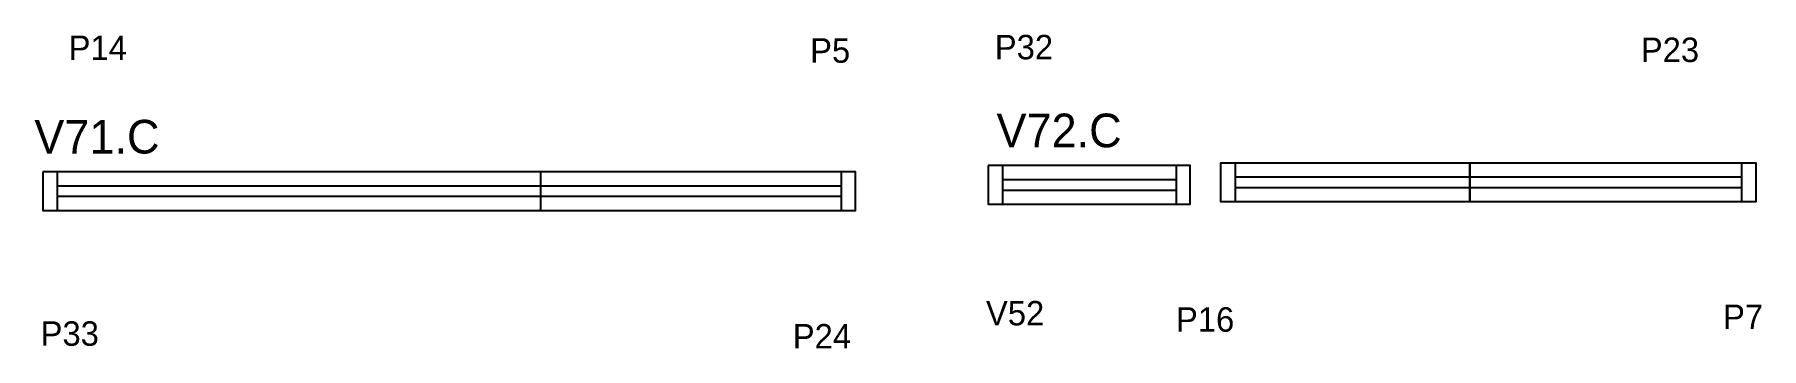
# Model space of a CAD drawing. Header units: metres. Extents: x 4543 to 5389, y -1152 to -998.
import ezdxf

# ---------------------------------------------------------------- set-up
doc = ezdxf.new("R2010")
doc.units = ezdxf.units.M
for name, color, linetype in [('5', 7, 'Continuous'), ('NOMENCLATURA', 7, 'Continuous'), ('Painéis', 7, 'Continuous'), ('SARR_2.2x7', 7, 'Continuous')]:
    doc.layers.add(name, color=color, linetype=linetype)

msp = doc.modelspace()

# ---------------------------------------------------------------- linework, layer by layer
at = {"layer": 'Painéis', "color": 7, "lineweight": 25}
msp.add_line((4791.41, -1084.45), (4791.41, -1065.45), dxfattribs=at)
for points in [[(4547.41, -1065.45), (4547.41, -1084.45), (4945.41, -1084.45), (4945.41, -1065.45), (4547.41, -1065.45)], [(5010.5, -1062.38), (5010.5, -1081.38), (5109.5, -1081.38), (5109.5, -1062.38), (5010.5, -1062.38)]]:
    msp.add_lwpolyline(points, dxfattribs=at)
for points in [[(5246.45, -1080.12), (5124.45, -1080.12), (5124.45, -1061.12), (5246.45, -1061.12)], [(5246.45, -1061.12), (5386.45, -1061.12), (5386.45, -1080.12), (5246.45, -1080.12)]]:
    msp.add_lwpolyline(points, close=True, dxfattribs=at)
at = {"layer": 'SARR_2.2x7', "color": 7, "lineweight": 25}
for p, q in [((4554.41, -1065.45), (4554.41, -1084.45)), ((4938.41, -1065.45), (4938.41, -1084.45)), ((5017.5, -1062.38), (5017.5, -1081.38)), ((5102.5, -1062.38), (5102.5, -1081.38)), ((5131.45, -1061.12), (5131.45, -1080.12)), ((5379.45, -1061.12), (5379.45, -1080.12)), ((4791.41, -1072.45), (4554.41, -1072.45)), ((4938.41, -1072.45), (4791.41, -1072.45)), ((5102.5, -1069.38), (5017.5, -1069.38)), ((5017.5, -1074.38), (5102.5, -1074.38)), ((5246.45, -1068.12), (5131.45, -1068.12)), ((5131.45, -1073.12), (5246.45, -1073.12)), ((5379.45, -1068.12), (5246.45, -1068.12)), ((5246.45, -1073.12), (5379.45, -1073.12)), ((4554.41, -1077.45), (4791.41, -1077.45)), ((4791.41, -1077.45), (4938.41, -1077.45))]:
    msp.add_line(p, q, dxfattribs=at)

# ---------------------------------------------------------------- texts
at = {"layer": '5', "color": 7, "lineweight": 25}
for s, p in [('P32', (5013.72, -1010.28)), ('P14', (4560.04, -1010.61)), ('P5', (4923.25, -1011.95)), ('P23', (5330.19, -1011.62)), ('V52', (5009.39, -1140.78)), ('P16', (5102.47, -1143.85)), ('P7', (5370.47, -1142.53)), ('P33', (4546.3, -1150.76)), ('P24', (4914.77, -1152.09))]:
    msp.add_text(s, height=12, dxfattribs=at).set_placement(p)
at = {"layer": 'NOMENCLATURA', "color": 7, "lineweight": 25}
for s, p in [('V71.C', (4543.22, -1056.47)), ('V72.C', (5014.56, -1053.4))]:
    msp.add_text(s, height=16.5, dxfattribs=at).set_placement(p)

doc.saveas('drawing.dxf')
